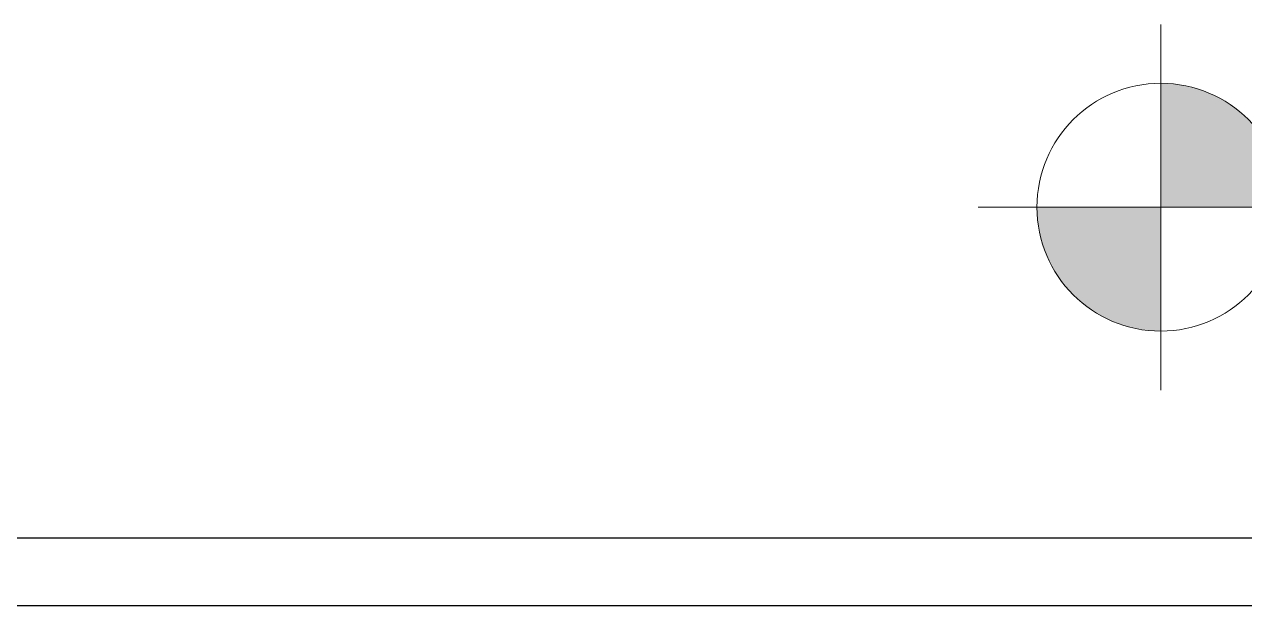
# Model space of a CAD drawing. Header units: millimetres. Extents: x 4754612 to 5801174, y 2368242 to 2777223.
# Drawn here: x 4930651 to 4938588, y 2607310 to 2611088 of the extents above; entities that cross this region are included whole.
import ezdxf

# ---------------------------------------------------------------- set-up
doc = ezdxf.new("R2010")
doc.units = ezdxf.units.MM
doc.header["$LTSCALE"] = 1000
doc.linetypes.add('CEN', pattern=[6.2, 6, -0.1, 0, -0.1])
doc.layers.add('A-중심선', color=10, linetype='CEN')
doc.layers.add('CON', color=2, linetype='Continuous')
doc.layers.add('박스', color=6, linetype='Continuous', lineweight=15)

msp = doc.modelspace()

# ---------------------------------------------------------------- hatches: boundary and pattern name
at = {"layer": '박스', "ltscale": 0.1}
h = msp.add_hatch(dxfattribs=at)
h.set_pattern_fill('ANSI31', color=256, scale=1.006801)
h.set_pattern_definition([(45, (4776238.82142, 2549520.20284), (-0.08898951466, 0.08898951466), [])])
h.paths.add_polyline_path([(4938043.213, 2610704.787), (4938043.213, 2609899.346), (4938848.654, 2609899.346, 0.41421356)])
h.paths.add_polyline_path([(4938043.213, 2609899.346), (4937237.772, 2609899.346, 0.41421356), (4938043.213, 2609093.905)])

# ---------------------------------------------------------------- linework, layer by layer
at = {"layer": 'A-중심선', "ltscale": 5}
msp.add_line((4867905.529, 2607749.621), (5176073.3, 2607749.621), dxfattribs=at)
at = {"layer": 'CON'}
for p, q in [((4907563.3, 2607749.621), (5116763.3, 2607749.621)), ((4930163.3, 2607309.621), (4940163.3, 2607309.621))]:
    msp.add_line(p, q, dxfattribs=at)
at = {"layer": '박스', "ltscale": 0.1}
for p, q in [((4938043.213, 2611087.732), (4938043.213, 2609899.346)), ((4936854.827, 2609899.346), (4948183.885, 2609899.346)), ((4938043.213, 2608710.96), (4938043.213, 2609899.346))]:
    msp.add_line(p, q, dxfattribs=at)
msp.add_circle((4938043.213, 2609899.346), 805.441, dxfattribs=at)

doc.saveas('drawing.dxf')
